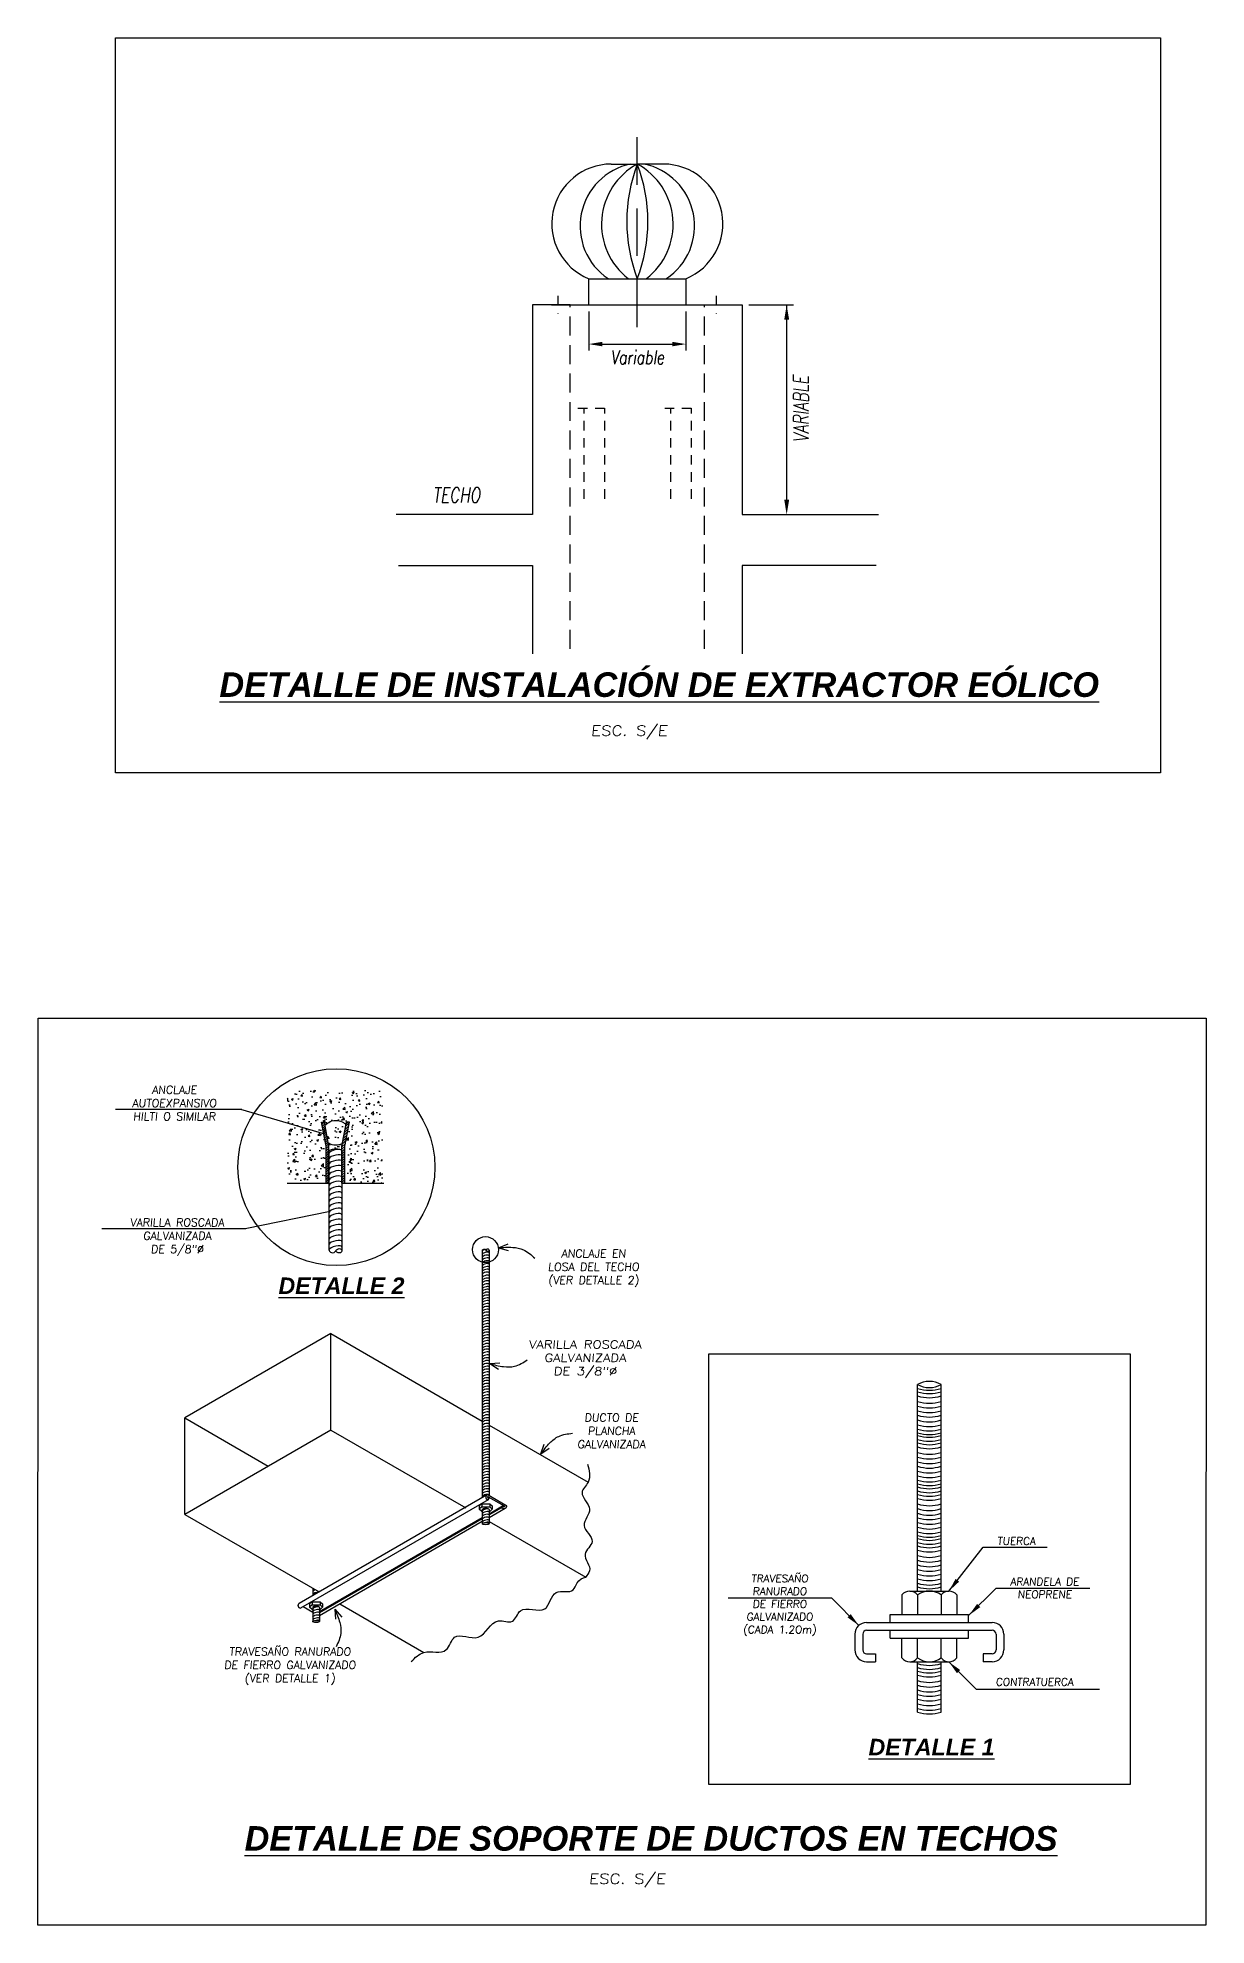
# Model space of a CAD drawing. Header units: millimetres. Extents: x 0 to 226526, y 0 to 8187996.
# Drawn here: x 226497.18 to 226512.57, y 8187969.98 to 8187994.84 of the extents above; entities that cross this region are included whole.
import ezdxf

# ---------------------------------------------------------------- set-up
doc = ezdxf.new("R2010")
doc.units = ezdxf.units.MM
doc.linetypes.add('HIDDEN', pattern=[0.375, 0.25, -0.125])
doc.linetypes.add('HIDDEN2', pattern=[0.1875, 0.125, -0.0625])
for name, color, linetype in [('L-01_CASCO-CONT', 252, 'Continuous'), ('L-02_CASCO-SEGM', 252, 'HIDDEN'), ('L-03_EQUIP-ACCES', 160, 'Continuous'), ('L-04_EQ-MED-CONT', 191, 'Continuous'), ('L-05_EQ-MED-SEGM', 191, 'HIDDEN2'), ('L-06_EQ-FIN-CONT', 141, 'Continuous'), ('L-07_EQ-FIN-SEGM', 141, 'HIDDEN2'), ('L6 Linea fina', 141, 'Continuous'), ('TX-01_PRIMA', 12, 'Continuous'), ('TX-03_PRINC', 150, 'Continuous')]:
    doc.layers.add(name, color=color, linetype=linetype)
doc.styles.add('JNV ING', font='romans.shx', dxfattribs={"width": 0.75, "oblique": 8, "height": 0.15})
doc.styles.add('M9_NUM-LAM', font='', dxfattribs={"height": 0.35})
doc.styles.add('P-R', font='romans.shx', dxfattribs={"width": 1.2, "oblique": 5, "height": 0.2})
doc.styles.get("Standard").update_dxf_attribs({"font": 'arial.ttf'})
doc.styles.get('M9_NUM-LAM').set_extended_font_data('Zurich UBlkEx BT')
doc.dimstyles.get("Standard").update_dxf_attribs({"dimtxt": 0.18, "dimasz": 0.18, "dimexe": 0.18, "dimexo": 0.0625, "dimgap": 0.09, "dimtad": 0, "dimtih": 1, "dimtoh": 1, "dimdec": 4, "dimzin": 0, "dimdsep": 46, "dimtxsty": 'Standard', "dimcen": 0.09, "dimadec": 0, "dimazin": 0, "dimtfac": 1, "dimtdec": 4, "dimtofl": 0, "dimtmove": 0, "dimatfit": 3, "dimfxl": 1, "dimtolj": 1, "dimtzin": 0, "dimarcsym": 0})

# ---------------------------------------------------------------- blocks, each defined once
blk = doc.blocks.new('A$C59E73A47')
at = {"layer": 'L-06_EQ-FIN-CONT'}
for q in [(0.308, 0.07), (0.34, 0.162)]:
    blk.add_line((0.464, 0.076), q, dxfattribs=at)
blk.add_spline([(0.464, 0.076), (0.262, 0.142), (0.123, 0.229), (0.006, 0.407)], degree=3, dxfattribs=at)
blk = doc.blocks.new('DETALL EEO')
at = {"layer": 'L-01_CASCO-CONT'}
for p, q in [((0.496, 2.761), (0, 2.761)), ((0, 2.761), (0, 0)), ((2.263, 2.761), (2.758, 2.761)), ((2.758, 2.761), (2.758, 0)), ((0, 0), (-1.797, 0)), ((2.758, 0), (4.556, 0))]:
    blk.add_line(p, q, dxfattribs=at)
for points in [[(-1.768, -0.672), (0, -0.672), (0, -1.833)], [(4.526, -0.672), (2.758, -0.672), (2.758, -1.833)]]:
    blk.add_lwpolyline(points, dxfattribs=at)
at = {"layer": 'L-02_CASCO-SEGM'}
for p, q in [((0.496, -1.767), (0.496, 2.761)), ((2.263, -1.767), (2.263, 2.761))]:
    blk.add_line(p, q, dxfattribs=at)
at = {"layer": 'L-03_EQUIP-ACCES'}
for points in [[(1.035, 4.617), (1.379, 4.617)], [(1.723, 4.617), (1.379, 4.617)], [(0.74, 2.761), (0.74, 3.107), (2.018, 3.107), (2.018, 2.761)], [(0.248, 2.761), (2.51, 2.761)], [(0.74, 2.761), (2.018, 2.761)]]:
    blk.add_lwpolyline(points, dxfattribs=at)
for centre, radius, start, end in [((1.036, 3.833), 0.784, 90.0359, 247.808), ((1.459, 3.801), 0.834, 101.6289, 236.215), ((1.81, 3.824), 0.903, 118.4787, 232.4646), ((3.343, 3.862), 2.104, 158.9722, 201.0278), ((0.948, 3.824), 0.903, 307.5354, 61.5213), ((-0.585, 3.862), 2.104, 338.9722, 21.0278), ((1.299, 3.801), 0.834, 303.785, 78.3711), ((1.722, 3.833), 0.784, 292.192, 89.9641)]:
    blk.add_arc(centre, radius, start, end, dxfattribs=at)
at = {"layer": 'L-05_EQ-MED-SEGM', "ltscale": 5}
blk.add_lwpolyline([(1.379, 2.471), (1.379, 4.996)], dxfattribs=at)
at = {"layer": 'L-05_EQ-MED-SEGM'}
for points in [[(0.332, 2.88), (0.332, 2.649)], [(2.418, 2.88), (2.418, 2.649)]]:
    blk.add_lwpolyline(points, dxfattribs=at)
at = {"layer": 'L-06_EQ-FIN-CONT'}
for p, q in [((2.847, 2.761), (3.437, 2.761)), ((2.865, 2.761), (3.437, 2.761)), ((3.346, 2.761), (3.346, 0.195)), ((2.758, 0), (3.437, 0))]:
    blk.add_line(p, q, dxfattribs=at)
for points in [[(3.314, 2.566), (3.379, 2.566), (3.346, 2.761)], [(3.314, 0.195), (3.379, 0.195), (3.346, 0)]]:
    blk.add_solid(points, dxfattribs=at)
at = {"layer": 'L-07_EQ-FIN-SEGM'}
for points in [[(0.597, 1.402), (1.03, 1.402)], [(0.678, 0.208), (0.678, 1.402)], [(0.949, 0.208), (0.949, 1.402)], [(1.74, 1.402), (2.173, 1.402)], [(1.821, 0.208), (1.821, 1.402)], [(2.092, 0.208), (2.092, 1.402)]]:
    blk.add_lwpolyline(points, dxfattribs=at)
at = {"layer": 'L6 Linea fina'}
for p, q in [((0.74, 2.677), (0.74, 2.162)), ((2.018, 2.677), (2.018, 2.162)), ((0.792, 2.246), (1.966, 2.246))]:
    blk.add_line(p, q, dxfattribs=at)
for points in [[(0.92, 2.276), (0.92, 2.216), (0.74, 2.246)], [(1.838, 2.276), (1.838, 2.216), (2.018, 2.246)]]:
    blk.add_solid(points, dxfattribs=at)
at = {"layer": 'L-06_EQ-FIN-CONT', "color": 12, "insert": (3.535, 1.391), "char_height": 0.195, "attachment_point": 5, "rotation": 90, "style": 'JNV ING'}
blk.add_mtext('\\A1;VARIABLE', dxfattribs=at)
at = {"layer": 'L-06_EQ-FIN-CONT', "color": 12, "insert": (-1.002, 0.258), "char_height": 0.195, "attachment_point": 5, "style": 'JNV ING'}
blk.add_mtext('\\A1;TECHO', dxfattribs=at)
at = {"layer": 'L6 Linea fina', "color": 12, "insert": (1.379, 2.072), "char_height": 0.18, "attachment_point": 5, "style": 'JNV ING'}
blk.add_mtext('\\A1;Variable', dxfattribs=at)

msp = doc.modelspace()

# ---------------------------------------------------------------- hatches: boundary and pattern name
at = {"layer": 'L-01_CASCO-CONT'}
h = msp.add_hatch(dxfattribs=at)
h.set_pattern_fill('AR-CONC', color=256, scale=0.035253, style=0)
h.set_pattern_definition([(50, (226269.8408, 8187994.04864), (0.25285857, -0.02212226), [0.02644005, -0.29084052]), (355, (226269.8408, 8187994.04864), (-0.04891456, 0.26517327), [0.02115204, -0.23267242]), (100.4514, (226269.86187, 8187994.0468), (0.2039442, 0.24305085), [0.02247058, -0.2471764]), (46.1842, (226269.8408, 8187994.11915), (0.3762387, -0.05835107), [0.0396601, -0.4362608]), (96.6356, (226269.87215, 8187994.1143), (0.32950035, 0.34340963), [0.0337059, -0.37076455]), (351.1842, (226269.8408, 8187994.11915), (0.3295001, 0.3434099), [0.03172806, -0.3490086]), (21, (226269.87605, 8187994.10152), (0.21043, -0.14193683), [0.02644005, -0.29084052]), (326, (226269.87605, 8187994.10152), (0.08577692, 0.25564002), [0.02115204, -0.23267242]), (71.4514, (226269.8936, 8187994.0897), (0.29620701, 0.11370295), [0.02247058, -0.2471764]), (37.5, (226269.8408, 8187994.04864), (0.004286762, 0.11735639), [0, -0.22985214, 0, -0.236197755, 0, -0.23355375]), (7.5, (226269.8408, 8187994.04864), (0.092740947, 0.139043524), [0, -0.13466797, 0, -0.224564134, 0, -0.089014826]), (327.5, (226269.76219, 8187994.04864), (0.18819054, -0.00795136), [0, -0.08813349, 0, -0.27497649, 0, -0.36487265]), (317.5, (226269.72693, 8187994.04864), (0.20559293, 0.03529041), [0, -0.11457354, 0, -0.18261259, 0, -0.25911246])])
edge = h.paths.add_edge_path()
edge.add_line((226501.7182, 8187980.9751), (226500.4652, 8187980.9751))
edge.add_line((226500.4652, 8187980.9751), (226500.4652, 8187979.7515))
edge.add_line((226500.4652, 8187979.7515), (226500.9776, 8187979.7515))
edge.add_line((226500.9776, 8187979.7515), (226500.9776, 8187980.2368))
edge.add_line((226500.9776, 8187980.2368), (226500.917, 8187980.5551))
edge.add_line((226500.917, 8187980.5551), (226500.9559, 8187980.5551))
edge.add_line((226500.9559, 8187980.5551), (226500.9635, 8187980.5153))
edge.add_spline(control_points=[(226500.9635, 8187980.5153), (226500.9854, 8187980.5329), (226501.0328, 8187980.5711), (226501.1248, 8187980.5838), (226501.1977, 8187980.5589), (226501.23, 8187980.5318), (226501.2411, 8187980.5225)], knot_values=[0, 0, 0, 0, 0.0943593, 0.2046359, 0.2987616, 0.3476783, 0.3476783, 0.3476783, 0.3476783], degree=3, periodic=0)
edge.add_line((226501.2411, 8187980.5225), (226501.2473, 8187980.5551))
edge.add_line((226501.2473, 8187980.5551), (226501.2862, 8187980.5551))
edge.add_line((226501.2862, 8187980.5551), (226501.2256, 8187980.2368))
edge.add_line((226501.2256, 8187980.2368), (226501.2256, 8187979.7515))
edge.add_line((226501.2256, 8187979.7515), (226501.7182, 8187979.7515))
edge.add_line((226501.7182, 8187979.7515), (226501.7182, 8187980.9751))
edge = h.paths.add_edge_path(flags=17)
edge.add_spline(control_points=[(226501.2411, 8187980.5225), (226501.23, 8187980.5318), (226501.1977, 8187980.5589), (226501.1248, 8187980.5838), (226501.0328, 8187980.5711), (226500.9854, 8187980.5329), (226500.9635, 8187980.5153)], knot_values=[0, 0, 0, 0, 0.0489167, 0.1430424, 0.253319, 0.3476783, 0.3476783, 0.3476783, 0.3476783], degree=3, periodic=0)
edge.add_line((226500.9635, 8187980.5153), (226501.0076, 8187980.2836))
edge.add_spline(control_points=[(226501.0076, 8187980.2836), (226501.0156, 8187980.2785), (226501.0519, 8187980.2582), (226501.1196, 8187980.2488), (226501.1739, 8187980.2651), (226501.1941, 8187980.2756)], knot_values=[0.0620859, 0.0620859, 0.0620859, 0.0620859, 0.0943593, 0.2046359, 0.281925, 0.281925, 0.281925, 0.281925], degree=3, periodic=0)
edge.add_line((226501.1941, 8187980.2756), (226501.2411, 8187980.5225))
edge = h.paths.add_edge_path(flags=17)
edge.add_line((226501.1867, 8187980.2368), (226501.1941, 8187980.2756))
edge.add_spline(control_points=[(226501.1941, 8187980.2756), (226501.1739, 8187980.2651), (226501.1196, 8187980.2488), (226501.0519, 8187980.2582), (226501.0156, 8187980.2785), (226501.0076, 8187980.2836)], knot_values=[0.0620859, 0.0620859, 0.0620859, 0.0620859, 0.139375, 0.2496516, 0.281925, 0.281925, 0.281925, 0.281925], degree=3, periodic=0)
edge.add_line((226501.0076, 8187980.2836), (226501.0165, 8187980.2368))
edge.add_line((226501.0165, 8187980.2368), (226501.0165, 8187980.183))
edge.add_spline(control_points=[(226501.0165, 8187980.183), (226501.0316, 8187980.1887), (226501.0684, 8187980.2026), (226501.1176, 8187980.2047), (226501.1496, 8187980.1989), (226501.1581, 8187980.1963)], knot_values=[0, 0, 0, 0, 0.0546487, 0.1335377, 0.1639566, 0.1639566, 0.1639566, 0.1639566], degree=3, periodic=0)
edge.add_spline(control_points=[(226501.1581, 8187980.1963), (226501.161, 8187980.1954), (226501.1708, 8187980.1919), (226501.18, 8187980.1868), (226501.1865, 8187980.1831)], knot_values=[0.1639566, 0.1639566, 0.1639566, 0.1639566, 0.1742688, 0.1995333, 0.1995333, 0.1995333, 0.1995333], degree=3, periodic=0)
edge.add_line((226501.1867, 8187980.183), (226501.1867, 8187980.2368))
at = {"layer": 'L-06_EQ-FIN-CONT'}
h = msp.add_hatch(dxfattribs=at)
h.set_pattern_fill('ANSI31', color=256, scale=0.176267, style=0)
h.set_pattern_definition([(45, (226269.840801, 8187994.048642), (-0.0155799472, 0.0155799472), [])])
h.paths.add_polyline_path([(226500.9559, 8187980.5551), (226500.917, 8187980.5551), (226500.9776, 8187980.2368), (226500.9776, 8187979.7515), (226501.0165, 8187979.7515), (226501.0165, 8187980.183), (226501.0165, 8187980.2368)])
edge = h.paths.add_edge_path()
edge.add_line((226501.2862, 8187980.5551), (226501.2473, 8187980.5551))
edge.add_line((226501.2473, 8187980.5551), (226501.1867, 8187980.2368))
edge.add_line((226501.1867, 8187980.2368), (226501.1867, 8187980.1816))
edge.add_ellipse((226501.1021, 8187980.1621), major_axis=(-0.0843, -0.0213), ratio=0.3228, start_angle=174.34656, end_angle=176.32031, ccw=False)
edge.add_line((226501.1867, 8187980.1806), (226501.1867, 8187980.1115))
edge.add_ellipse((226501.1021, 8187980.092), major_axis=(-0.0843, -0.0213), ratio=0.3228, start_angle=174.34656, end_angle=176.32031, ccw=False)
edge.add_line((226501.1867, 8187980.1105), (226501.1867, 8187980.0415))
edge.add_ellipse((226501.1021, 8187980.022), major_axis=(-0.0843, -0.0213), ratio=0.3228, start_angle=174.34656, end_angle=176.32031, ccw=False)
edge.add_line((226501.1867, 8187980.0405), (226501.1867, 8187979.9714))
edge.add_ellipse((226501.1021, 8187979.9519), major_axis=(-0.0843, -0.0213), ratio=0.3228, start_angle=174.34656, end_angle=176.32031, ccw=False)
edge.add_line((226501.1867, 8187979.9704), (226501.1867, 8187979.9014))
edge.add_ellipse((226501.1021, 8187979.8818), major_axis=(-0.0843, -0.0213), ratio=0.3228, start_angle=174.34656, end_angle=176.32031, ccw=False)
edge.add_line((226501.1867, 8187979.9004), (226501.1867, 8187979.8313))
edge.add_ellipse((226501.1021, 8187979.8118), major_axis=(-0.0843, -0.0213), ratio=0.3228, start_angle=174.34656, end_angle=176.32031, ccw=False)
edge.add_line((226501.1867, 8187979.8303), (226501.1867, 8187979.7612))
edge.add_ellipse((226501.1021, 8187979.7417), major_axis=(-0.0843, -0.0213), ratio=0.3228, start_angle=174.34656, end_angle=176.32031, ccw=False)
edge.add_line((226501.1867, 8187979.7603), (226501.1867, 8187979.7515))
edge.add_line((226501.1867, 8187979.7515), (226501.2256, 8187979.7515))
edge.add_line((226501.2256, 8187979.7515), (226501.2256, 8187980.2368))
edge.add_line((226501.2256, 8187980.2368), (226501.2862, 8187980.5551))

# ---------------------------------------------------------------- linework, layer by layer
at = {"layer": 'L-03_EQUIP-ACCES'}
for p, q in [((226500.4652, 8187979.7515, -0.0001), (226501.0165, 8187979.7515, -0.0001)), ((226501.1867, 8187979.7515, -0.0001), (226501.738, 8187979.7515, -0.0001)), ((226501.04, 8187977.7694, -0.0001), (226499.1161, 8187976.6586, -0.0001)), ((226501.04, 8187976.4997, -0.0001), (226501.04, 8187977.7694, -0.0001)), ((226501.04, 8187977.7694, -0.0001), (226503.0361, 8187976.617, -0.0001)), ((226499.1161, 8187975.3889, -0.0001), (226499.1161, 8187976.6586, -0.0001)), ((226499.1161, 8187976.6586, -0.0001), (226500.2157, 8187976.0238, -0.0001)), ((226501.04, 8187976.4997, -0.0001), (226499.1161, 8187975.3889, -0.0001)), ((226501.04, 8187976.4997, -0.0001), (226502.8173, 8187975.4736, -0.0001)), ((226503.1256, 8187976.5653, -0.0001), (226504.4285, 8187975.8131, -0.0001)), ((226499.1161, 8187975.3889, -0.0001), (226500.8867, 8187974.3666, -0.0001)), ((226503.1256, 8187975.2956, -0.0001), (226504.4002, 8187974.5597, -0.0001)), ((226508.6657, 8187974.3778, -0.0001), (226509.1823, 8187974.3778, -0.0001)), ((226501.1597, 8187974.209, -0.0001), (226502.2665, 8187973.57, -0.0001)), ((226508.5624, 8187974.3278, -0.0001), (226508.5624, 8187974.0679, -0.0001)), ((226508.769, 8187974.3278, -0.0001), (226508.769, 8187974.0679, -0.0001)), ((226509.079, 8187974.3278, -0.0001), (226509.079, 8187974.0679, -0.0001)), ((226509.2856, 8187974.3278, -0.0001), (226509.2856, 8187974.0679, -0.0001)), ((226508.0976, 8187973.9646, -0.0001), (226509.7504, 8187973.9646, -0.0001)), ((226508.4075, 8187974.0679, -0.0001), (226509.4405, 8187974.0679, -0.0001)), ((226508.4075, 8187973.9646, -0.0001), (226508.4075, 8187974.0679, -0.0001)), ((226509.4405, 8187973.9646, -0.0001), (226509.4405, 8187974.0679, -0.0001)), ((226507.9426, 8187973.8097, -0.0001), (226507.9426, 8187973.6031, -0.0001)), ((226508.0459, 8187973.8097, -0.0001), (226508.0459, 8187973.6031, -0.0001)), ((226508.0976, 8187973.8613, -0.0001), (226509.7504, 8187973.8613, -0.0001)), ((226508.4075, 8187973.758, -0.0001), (226508.4075, 8187973.8613, -0.0001)), ((226508.4075, 8187973.758, -0.0001), (226509.4405, 8187973.758, -0.0001)), ((226508.5624, 8187973.4982, -0.0001), (226508.5624, 8187973.758, -0.0001)), ((226508.769, 8187973.4982, -0.0001), (226508.769, 8187973.758, -0.0001)), ((226508.769, 8187973.4982, -0.0001), (226508.769, 8187973.758, -0.0001)), ((226509.079, 8187973.4982, -0.0001), (226509.079, 8187973.758, -0.0001)), ((226509.079, 8187973.4982, -0.0001), (226509.079, 8187973.758, -0.0001)), ((226509.2856, 8187973.4982, -0.0001), (226509.2856, 8187973.758, -0.0001)), ((226509.4405, 8187973.758, -0.0001), (226509.4405, 8187973.8613, -0.0001)), ((226509.8021, 8187973.8097, -0.0001), (226509.8021, 8187973.6031, -0.0001)), ((226509.9054, 8187973.8097, -0.0001), (226509.9054, 8187973.6031, -0.0001)), ((226508.0976, 8187973.5514, -0.0001), (226508.2163, 8187973.5514, -0.0001)), ((226508.0976, 8187973.4481, -0.0001), (226508.2163, 8187973.4481, -0.0001)), ((226508.2163, 8187973.5514, -0.0001), (226508.2163, 8187973.4481, -0.0001)), ((226508.6657, 8187973.4481, -0.0001), (226509.1823, 8187973.4481, -0.0001)), ((226509.7504, 8187973.5514, -0.0001), (226509.6317, 8187973.5514, -0.0001)), ((226509.6317, 8187973.5514, -0.0001), (226509.6317, 8187973.4481, -0.0001)), ((226509.7504, 8187973.4481, -0.0001), (226509.6317, 8187973.4481, -0.0001))]:
    msp.add_line(p, q, dxfattribs=at)
for centre, radius, start, end in [((226508.6657, 8187974.2462, -0.0001), 0.1316, 38.29345, 141.70655), ((226508.924, 8187974.113, -0.0001), 0.2649, 54.19449, 125.80551), ((226509.1823, 8187974.2462, -0.0001), 0.1316, 38.29345, 141.70655), ((226508.0976, 8187973.8097, -0.0001), 0.155, 90, 180), ((226509.7504, 8187973.8097, -0.0001), 0.155, 0, 90), ((226508.0976, 8187973.8097, -0.0001), 0.0517, 90, 180), ((226509.7504, 8187973.8097, -0.0001), 0.0517, 0, 90), ((226508.0976, 8187973.6031, -0.0001), 0.155, 180, 270), ((226508.0976, 8187973.6031, -0.0001), 0.0517, 180, 270), ((226508.6657, 8187973.5797, -0.0001), 0.1316, 218.29345, 321.70655), ((226508.924, 8187973.713, -0.0001), 0.2649, 234.19449, 305.80551), ((226509.1823, 8187973.5797, -0.0001), 0.1316, 218.29345, 321.70655), ((226509.7504, 8187973.6031, -0.0001), 0.0517, 270, 0), ((226509.7504, 8187973.6031, -0.0001), 0.155, 270, 0)]:
    msp.add_arc(centre, radius, start, end, dxfattribs=at)
at = {"layer": 'L-04_EQ-MED-CONT', "ltscale": 1.5}
for p, q in [((226501.0165, 8187980.183, -0.0001), (226501.0165, 8187978.8781, -0.0001)), ((226501.1867, 8187980.183, -0.0001), (226501.1867, 8187978.8596, -0.0001)), ((226503.0361, 8187978.8598, -0.0001), (226503.0361, 8187975.6072, -0.0001)), ((226503.1256, 8187978.8695, -0.0001), (226503.1256, 8187975.6392, -0.0001)), ((226503.093, 8187975.64, -0.0001), (226500.6242, 8187974.2151, -0.0001)), ((226503.1149, 8187975.6454, -0.0001), (226503.3466, 8187975.5116, -0.0001)), ((226503.1149, 8187975.62, -0.0001), (226503.3246, 8187975.4989, -0.0001)), ((226503.1121, 8187975.5792, -0.0001), (226500.6399, 8187974.1519, -0.0001)), ((226503.0286, 8187975.5285, -0.0001), (226502.9951, 8187975.4988, -0.0001)), ((226502.9951, 8187975.4988, -0.0001), (226502.9951, 8187975.4559, -0.0001)), ((226503.0286, 8187975.4856, -0.0001), (226502.9951, 8187975.4559, -0.0001)), ((226503.0286, 8187975.4262, -0.0001), (226502.9951, 8187975.4559, -0.0001)), ((226503.0286, 8187975.5285, -0.0001), (226503.1331, 8187975.5285, -0.0001)), ((226503.0286, 8187975.5285, -0.0001), (226503.0286, 8187975.4856, -0.0001)), ((226503.0286, 8187975.4856, -0.0001), (226503.1331, 8187975.4856, -0.0001)), ((226503.0286, 8187975.4262, -0.0001), (226503.0361, 8187975.4262, -0.0001)), ((226503.0361, 8187975.4529, -0.0001), (226503.0361, 8187975.267, -0.0001)), ((226503.3022, 8187975.4948, -0.0001), (226503.1256, 8187975.3928, -0.0001)), ((226503.2907, 8187975.476, -0.0001), (226503.1256, 8187975.3807, -0.0001)), ((226503.3369, 8187975.4661, -0.0001), (226503.1256, 8187975.3441, -0.0001)), ((226503.1256, 8187975.4529, -0.0001), (226503.1256, 8187975.267, -0.0001)), ((226503.1256, 8187975.4262, -0.0001), (226503.1331, 8187975.4262, -0.0001)), ((226503.1331, 8187975.5285, -0.0001), (226503.1666, 8187975.4988, -0.0001)), ((226503.1331, 8187975.5285, -0.0001), (226503.1331, 8187975.4856, -0.0001)), ((226503.1331, 8187975.4856, -0.0001), (226503.1666, 8187975.4559, -0.0001)), ((226503.1331, 8187975.4262, -0.0001), (226503.1666, 8187975.4559, -0.0001)), ((226503.1666, 8187975.4988, -0.0001), (226503.1666, 8187975.4559, -0.0001)), ((226503.2907, 8187975.476, -0.0001), (226503.3029, 8187975.469, -0.0001)), ((226503.3022, 8187975.4948, -0.0001), (226503.3136, 8187975.4882, -0.0001)), ((226503.3243, 8187975.482, -0.0001), (226503.3249, 8187975.4817, -0.0001)), ((226503.0361, 8187975.3412, -0.0001), (226500.891, 8187974.1027, -0.0001)), ((226503.0361, 8187975.3291, -0.0001), (226500.891, 8187974.0906, -0.0001)), ((226503.0361, 8187975.2924, -0.0001), (226500.891, 8187974.0539, -0.0001)), ((226500.8016, 8187974.4158, -0.0001), (226500.8016, 8187974.3175, -0.0001)), ((226500.6279, 8187974.1588, -0.0001), (226500.6399, 8187974.1519, -0.0001)), ((226500.6767, 8187974.1731, -0.0001), (226500.8016, 8187974.101, -0.0001)), ((226500.794, 8187974.2384, -0.0001), (226500.7606, 8187974.2087, -0.0001)), ((226500.7606, 8187974.2087, -0.0001), (226500.7606, 8187974.1658, -0.0001)), ((226500.794, 8187974.1955, -0.0001), (226500.7606, 8187974.1658, -0.0001)), ((226500.794, 8187974.1361, -0.0001), (226500.7606, 8187974.1658, -0.0001)), ((226500.794, 8187974.2384, -0.0001), (226500.8985, 8187974.2384, -0.0001)), ((226500.794, 8187974.2384, -0.0001), (226500.794, 8187974.1955, -0.0001)), ((226500.794, 8187974.1955, -0.0001), (226500.8985, 8187974.1955, -0.0001)), ((226500.794, 8187974.1361, -0.0001), (226500.8016, 8187974.1361, -0.0001)), ((226500.8016, 8187974.1628, -0.0001), (226500.8016, 8187973.9769, -0.0001)), ((226500.891, 8187974.1628, -0.0001), (226500.891, 8187973.9769, -0.0001)), ((226500.891, 8187974.1361, -0.0001), (226500.8985, 8187974.1361, -0.0001)), ((226500.8985, 8187974.2384, -0.0001), (226500.932, 8187974.2087, -0.0001)), ((226500.8985, 8187974.2384, -0.0001), (226500.8985, 8187974.1955, -0.0001)), ((226500.8985, 8187974.1955, -0.0001), (226500.932, 8187974.1658, -0.0001)), ((226500.8985, 8187974.1361, -0.0001), (226500.932, 8187974.1658, -0.0001)), ((226500.932, 8187974.2087, -0.0001), (226500.932, 8187974.1658, -0.0001)), ((226500.8521, 8187974.0547, -0.0001), (226500.8527, 8187974.0544, -0.0001))]:
    msp.add_line(p, q, dxfattribs=at)
at = {"layer": 'L-04_EQ-MED-CONT'}
for p, q in [((226508.769, 8187974.3778, -0.0001), (226508.769, 8187977.0995, -0.0001)), ((226509.079, 8187974.3778, -0.0001), (226509.079, 8187977.0995, -0.0001)), ((226508.769, 8187972.785, -0.0001), (226508.769, 8187973.4481, -0.0001)), ((226509.079, 8187972.785, -0.0001), (226509.079, 8187973.4481, -0.0001))]:
    msp.add_line(p, q, dxfattribs=at)
msp.add_lwpolyline([(226498.2048, 8187994.8394), (226511.9683, 8187994.8394), (226511.9683, 8187985.1556), (226498.2048, 8187985.1556)], close=True, dxfattribs=at)
at = {"layer": 'L-04_EQ-MED-CONT', "ltscale": 0.1, "elevation": -0.0001}
msp.add_lwpolyline([(226512.5668, 8187969.9762), (226497.1806, 8187969.9762), (226497.1846, 8187981.9239), (226512.5709, 8187981.9239)], close=True, dxfattribs=at)
at = {"layer": 'L-04_EQ-MED-CONT', "elevation": -0.0001}
msp.add_lwpolyline([(226511.5682, 8187971.8313), (226506.0197, 8187971.8313), (226506.0197, 8187977.5042), (226511.5682, 8187977.5042)], close=True, dxfattribs=at)
at = {"layer": 'L-04_EQ-MED-CONT'}
for centre, radius in [((226501.1136, 8187979.9623, -0.0001), 1.2972), ((226503.0776, 8187978.8758, -0.0001), 0.1709)]:
    msp.add_circle(centre, radius, dxfattribs=at)
for centre, radius, start, end in [((226508.924, 8187976.825, -0.0001), 0.3152, 60.55541, 119.44459), ((226508.924, 8187977.3679, -0.0001), 0.31, 240.00461, 299.99539), ((226508.924, 8187973.2777, -0.0001), 0.5165, 252.54258, 287.45742)]:
    msp.add_arc(centre, radius, start, end, dxfattribs=at)
at = {"layer": 'L-04_EQ-MED-CONT', "ltscale": 1.5}
for centre in [(226503.0809, 8187975.4529, -0.0001), (226500.8463, 8187974.1628, -0.0001)]:
    msp.add_ellipse(centre, major_axis=(-0.0447, 0), ratio=0.3228, start_param=3.1415927, end_param=6.2831853, dxfattribs=at)
for centre in [(226503.0809, 8187975.267, -0.0001), (226500.8463, 8187973.9769, -0.0001)]:
    msp.add_ellipse(centre, major_axis=(-0.0447, 0), ratio=0.3228, dxfattribs=at)
for points in [[(226501.0165, 8187980.183, -0.0001), (226501.0623, 8187980.198, -0.0001), (226501.1317, 8187980.2016, -0.0001), (226501.1666, 8187980.1932, -0.0001), (226501.1867, 8187980.183, -0.0001)], [(226501.0165, 8187978.8781, -0.0001), (226501.0238, 8187978.8552, -0.0001), (226501.0845, 8187978.8381, -0.0001), (226501.1078, 8187978.8639, -0.0001), (226501.1277, 8187978.8805, -0.0001), (226501.1526, 8187978.8896, -0.0001), (226501.1788, 8187978.8784, -0.0001), (226501.1867, 8187978.8596, -0.0001), (226501.1699, 8187978.8357, -0.0001), (226501.1373, 8187978.8347, -0.0001), (226501.118, 8187978.8438, -0.0001), (226501.1046, 8187978.8596, -0.0001)], [(226503.0361, 8187978.8598, -0.0001), (226503.04, 8187978.8718, -0.0001), (226503.0719, 8187978.8808, -0.0001), (226503.0841, 8187978.8673, -0.0001), (226503.0946, 8187978.8586, -0.0001), (226503.1077, 8187978.8538, -0.0001), (226503.1215, 8187978.8597, -0.0001), (226503.1256, 8187978.8695, -0.0001), (226503.1168, 8187978.8821, -0.0001), (226503.0996, 8187978.8826, -0.0001), (226503.0895, 8187978.8778, -0.0001), (226503.0825, 8187978.8695, -0.0001)]]:
    msp.add_spline(points, degree=3, dxfattribs=at)
at = {"layer": 'L-05_EQ-MED-SEGM'}
for p, q in [((226503.1, 8187975.5861, -0.0001), (226503.1121, 8187975.5792, -0.0001)), ((226503.1226, 8187975.5985, -0.0001), (226503.1121, 8187975.5792, -0.0001)), ((226503.1131, 8187975.6039, -0.0001), (226503.1226, 8187975.5985, -0.0001)), ((226503.3022, 8187975.4948, -0.0001), (226503.2907, 8187975.476, -0.0001)), ((226503.3027, 8187975.4691, -0.0001), (226503.2907, 8187975.476, -0.0001)), ((226500.6279, 8187974.1588, -0.0001), (226500.6399, 8187974.1519, -0.0001))]:
    msp.add_line(p, q, dxfattribs=at)
for points, knots in [([(226503.1149, 8187975.6454, -0.0001), (226503.1128, 8187975.6463, -0.0001), (226503.1082, 8187975.648, -0.0001), (226503.0886, 8187975.639, -0.0001), (226503.0808, 8187975.6253, -0.0001), (226503.0799, 8187975.6082, -0.0001), (226503.0825, 8187975.6017, -0.0001), (226503.0836, 8187975.5972, -0.0001), (226503.0875, 8187975.5937, -0.0001), (226503.0898, 8187975.592, -0.0001), (226503.0937, 8187975.5898, -0.0001), (226503.1, 8187975.5861, -0.0001)], [0, 0, 0, 0, 0.005902783, 0.005902783, 0.011805567, 0.011805567, 0.01770835, 0.01770835, 0.02527264, 0.02527264, 0.0267512, 0.0267512, 0.0267512, 0.0267512]), ([(226503.3466, 8187975.5116, -0.0001), (226503.3485, 8187975.5102, -0.0001), (226503.3522, 8187975.5071, -0.0001), (226503.3542, 8187975.4856, -0.0001), (226503.3463, 8187975.4721, -0.0001), (226503.3319, 8187975.4627, -0.0001), (226503.325, 8187975.4617, -0.0001), (226503.3205, 8187975.4604, -0.0001), (226503.3156, 8187975.4621, -0.0001), (226503.313, 8187975.4632, -0.0001), (226503.3091, 8187975.4654, -0.0001), (226503.3027, 8187975.4691, -0.0001)], [0, 0, 0, 0, 0.005902783, 0.005902783, 0.011805567, 0.011805567, 0.01770835, 0.01770835, 0.02527264, 0.02527264, 0.0267512, 0.0267512, 0.0267512, 0.0267512]), ([(226500.6249, 8187974.2155, -0.0001), (226500.6157, 8187974.2104, -0.0001), (226500.6087, 8187974.1976, -0.0001), (226500.6078, 8187974.1809, -0.0001), (226500.6104, 8187974.1744, -0.0001), (226500.6115, 8187974.1699, -0.0001), (226500.6154, 8187974.1664, -0.0001), (226500.6176, 8187974.1647, -0.0001), (226500.6215, 8187974.1625, -0.0001), (226500.6279, 8187974.1588, -0.0001)], [0.006180106, 0.006180106, 0.006180106, 0.006180106, 0.011805567, 0.011805567, 0.01770835, 0.01770835, 0.02527264, 0.02527264, 0.0267512, 0.0267512, 0.0267512, 0.0267512])]:
    msp.add_open_spline(points, degree=3, knots=knots, dxfattribs=at)
for points in [[(226503.1149, 8187975.62, -0.0001), (226503.1118, 8187975.6209, -0.0001), (226503.1068, 8187975.6188, -0.0001), (226503.1058, 8187975.6139, -0.0001), (226503.1074, 8187975.6093, -0.0001), (226503.1111, 8187975.6051, -0.0001), (226503.1141, 8187975.6034, -0.0001)], [(226503.3246, 8187975.4989, -0.0001), (226503.327, 8187975.4967, -0.0001), (226503.3276, 8187975.4913, -0.0001), (226503.3239, 8187975.488, -0.0001), (226503.3191, 8187975.4871, -0.0001), (226503.3136, 8187975.4882, -0.0001)]]:
    msp.add_spline(points, degree=3, dxfattribs=at)
at = {"layer": 'L-06_EQ-FIN-CONT'}
for p, q in [((226499.8667, 8187980.7211, -0.0001), (226498.2044, 8187980.7211, -0.0001)), ((226500.9615, 8187980.396, -0.0001), (226499.8572, 8187980.7211, -0.0001)), ((226500.9776, 8187980.2368, -0.0001), (226500.917, 8187980.5551, -0.0001)), ((226500.917, 8187980.5551, -0.0001), (226500.9559, 8187980.5551, -0.0001)), ((226501.0165, 8187980.2368, -0.0001), (226500.9559, 8187980.5551, -0.0001)), ((226501.1867, 8187980.2368, -0.0001), (226501.2473, 8187980.5551, -0.0001)), ((226501.2256, 8187980.2368, -0.0001), (226501.2862, 8187980.5551, -0.0001)), ((226501.2862, 8187980.5551, -0.0001), (226501.2473, 8187980.5551, -0.0001)), ((226500.9776, 8187979.7515, -0.0001), (226500.9776, 8187980.2368, -0.0001)), ((226501.0165, 8187979.7515, -0.0001), (226501.0165, 8187980.2368, -0.0001)), ((226501.1867, 8187979.7515, -0.0001), (226501.1867, 8187980.2368, -0.0001)), ((226501.2256, 8187979.7515, -0.0001), (226501.2256, 8187980.2368, -0.0001)), ((226501.0307, 8187979.3797, -0.0001), (226499.9112, 8187979.1498, -0.0001)), ((226499.9207, 8187979.1498, -0.0001), (226498.0268, 8187979.1498, -0.0001))]:
    msp.add_line(p, q, dxfattribs=at)
for centre in [(226508.924, 8187977.5405, -0.0001), (226508.924, 8187977.4952, -0.0001), (226508.924, 8187977.4416, -0.0001), (226508.924, 8187977.3691, -0.0001), (226508.924, 8187977.3073, -0.0001), (226508.924, 8187977.2455, -0.0001), (226508.924, 8187977.1864, -0.0001), (226508.924, 8187977.1246, -0.0001), (226508.924, 8187977.0628, -0.0001), (226508.924, 8187977.0037, -0.0001), (226508.924, 8187976.9554, -0.0001), (226508.924, 8187976.9209, -0.0001), (226508.924, 8187976.8683, -0.0001), (226508.924, 8187976.823, -0.0001), (226508.924, 8187976.7695, -0.0001), (226508.924, 8187976.697, -0.0001), (226508.924, 8187976.6352, -0.0001), (226508.924, 8187976.5734, -0.0001), (226508.924, 8187976.5143, -0.0001), (226508.924, 8187976.4525, -0.0001), (226508.924, 8187976.3907, -0.0001), (226508.924, 8187976.3316, -0.0001), (226508.924, 8187976.2833, -0.0001), (226508.924, 8187976.2424, -0.0001), (226508.924, 8187976.1898, -0.0001), (226508.924, 8187976.1445, -0.0001), (226508.924, 8187976.091, -0.0001), (226508.924, 8187976.0184, -0.0001), (226508.924, 8187975.9566, -0.0001), (226508.924, 8187975.8949, -0.0001), (226508.924, 8187975.8358, -0.0001), (226508.924, 8187975.774, -0.0001), (226508.924, 8187975.7122, -0.0001), (226508.924, 8187975.6531, -0.0001), (226508.924, 8187975.6047, -0.0001), (226508.924, 8187975.563, -0.0001), (226508.924, 8187975.5104, -0.0001), (226508.924, 8187975.4651, -0.0001), (226508.924, 8187975.4115, -0.0001), (226508.924, 8187975.339, -0.0001), (226508.924, 8187975.2772, -0.0001), (226508.924, 8187975.2154, -0.0001), (226508.924, 8187975.1563, -0.0001), (226508.924, 8187975.0945, -0.0001), (226508.924, 8187975.0328, -0.0001), (226508.924, 8187974.9737, -0.0001), (226508.924, 8187974.9253, -0.0001), (226508.924, 8187973.9154, -0.0001), (226508.924, 8187973.8628, -0.0001), (226508.924, 8187973.8175, -0.0001), (226508.924, 8187973.764, -0.0001), (226508.924, 8187973.6914, -0.0001), (226508.924, 8187973.6297, -0.0001), (226508.924, 8187973.5679, -0.0001), (226508.924, 8187973.5088, -0.0001), (226508.924, 8187973.447, -0.0001), (226508.924, 8187973.3852, -0.0001), (226508.924, 8187973.3261, -0.0001)]:
    msp.add_arc(centre, 0.5165, 252.54258, 287.45742, dxfattribs=at)
at = {"layer": 'L-06_EQ-FIN-CONT', "ltscale": 1.5}
for centre, major_axis, start_param, end_param in [((226501.1021, 8187980.1621, -0.0001), (-0.0843, -0.0213), 3.9071561, 6.1121482), ((226501.1021, 8187980.092, -0.0001), (-0.0843, -0.0213), 3.0429214, 6.1121482), ((226501.1021, 8187980.1621, -0.0001), (-0.0843, -0.0213), 3.0429214, 3.1315111), ((226501.1021, 8187980.022, -0.0001), (-0.0843, -0.0213), 3.0429214, 6.1121482), ((226501.1021, 8187979.9519, -0.0001), (-0.0843, -0.0213), 3.0429214, 6.1121482), ((226501.1021, 8187979.8818, -0.0001), (-0.0843, -0.0213), 3.0429214, 6.1121482), ((226501.1021, 8187979.8118, -0.0001), (-0.0843, -0.0213), 3.0429214, 6.1121482), ((226501.1021, 8187979.7417, -0.0001), (-0.0843, -0.0213), 3.0429214, 6.1121482), ((226501.1021, 8187979.6717, -0.0001), (-0.0843, -0.0213), 3.0429214, 6.1121482), ((226501.1021, 8187979.6016, -0.0001), (-0.0843, -0.0213), 3.0429214, 6.1121482), ((226501.1018, 8187979.5306, -0.0001), (-0.0843, -0.0213), 3.0429214, 6.1121482), ((226501.1018, 8187979.3167, -0.0001), (-0.0843, -0.0213), 3.0429214, 6.1121482), ((226501.1021, 8187979.4578, -0.0001), (-0.0843, -0.0213), 3.0429214, 6.1121482), ((226501.1021, 8187979.3877, -0.0001), (-0.0843, -0.0213), 3.0429214, 6.1121482), ((226501.1018, 8187979.1028, -0.0001), (-0.0843, -0.0213), 3.0429214, 6.1121482), ((226501.1021, 8187979.2439, -0.0001), (-0.0843, -0.0213), 3.0429214, 6.1121482), ((226501.1021, 8187979.1738, -0.0001), (-0.0843, -0.0213), 3.0429214, 6.1121482), ((226501.1016, 8187978.8917, -0.0001), (-0.0843, -0.0213), 3.0429214, 6.1121482), ((226501.1018, 8187979.0328, -0.0001), (-0.0843, -0.0213), 3.0429214, 6.1121482), ((226501.1018, 8187978.9627, -0.0001), (-0.0843, -0.0213), 3.0429214, 6.1121482), ((226503.0806, 8187978.8635, -0.0001), (-0.0447, -0.0113), 4.7366449, 6.1121482), ((226503.0811, 8187978.8246, -0.0001), (-0.0447, -0.0113), 3.0429214, 6.1121482), ((226503.0811, 8187978.7119, -0.0001), (-0.0447, -0.0113), 3.0429214, 6.1121482), ((226503.0811, 8187978.5992, -0.0001), (-0.0447, -0.0113), 3.0429214, 6.1121482), ((226503.0813, 8187978.748, -0.0001), (-0.0447, -0.0113), 3.0429214, 6.1121482), ((226503.0813, 8187978.6353, -0.0001), (-0.0447, -0.0113), 3.0429214, 6.1121482), ((226503.0815, 8187978.7856, -0.0001), (-0.0447, -0.0113), 3.0429214, 6.1121482), ((226503.0815, 8187978.6729, -0.0001), (-0.0447, -0.0113), 3.0429214, 6.1121482), ((226503.0809, 8187978.5616, -0.0001), (-0.0447, -0.0113), 3.0429214, 6.1121482), ((226503.0819, 8187978.4478, -0.0001), (-0.0447, -0.0113), 3.0429214, 6.1121482), ((226503.0819, 8187978.3351, -0.0001), (-0.0447, -0.0113), 3.0429214, 6.1121482), ((226503.0822, 8187978.4839, -0.0001), (-0.0447, -0.0113), 3.0429214, 6.1121482), ((226503.0822, 8187978.3712, -0.0001), (-0.0447, -0.0113), 3.0429214, 6.1121482), ((226503.0823, 8187978.5215, -0.0001), (-0.0447, -0.0113), 3.0429214, 6.1121482), ((226503.0823, 8187978.4088, -0.0001), (-0.0447, -0.0113), 3.0429214, 6.1121482), ((226503.0812, 8187978.1861, -0.0001), (-0.0447, -0.0113), 3.0429214, 6.1121482), ((226503.0812, 8187978.0734, -0.0001), (-0.0447, -0.0113), 3.0429214, 6.1121482), ((226503.0815, 8187978.2223, -0.0001), (-0.0447, -0.0113), 3.0429214, 6.1121482), ((226503.0815, 8187978.1096, -0.0001), (-0.0447, -0.0113), 3.0429214, 6.1121482), ((226503.0816, 8187978.2599, -0.0001), (-0.0447, -0.0113), 3.0429214, 6.1121482), ((226503.0816, 8187978.1472, -0.0001), (-0.0447, -0.0113), 3.0429214, 6.1121482), ((226503.0818, 8187978.2975, -0.0001), (-0.0447, -0.0113), 3.0429214, 6.1121482), ((226503.0811, 8187978.0358, -0.0001), (-0.0447, -0.0113), 3.0429214, 6.1121482), ((226503.0818, 8187977.9222, -0.0001), (-0.0447, -0.0113), 3.0429214, 6.1121482), ((226503.082, 8187977.9583, -0.0001), (-0.0447, -0.0113), 3.0429214, 6.1121482), ((226503.082, 8187977.8456, -0.0001), (-0.0447, -0.0113), 3.0429214, 6.1121482), ((226503.0822, 8187977.9959, -0.0001), (-0.0447, -0.0113), 3.0429214, 6.1121482), ((226503.0822, 8187977.8832, -0.0001), (-0.0447, -0.0113), 3.0429214, 6.1121482), ((226503.0811, 8187977.6606, -0.0001), (-0.0447, -0.0113), 3.0429214, 6.1121482), ((226503.0813, 8187977.6967, -0.0001), (-0.0447, -0.0113), 3.0429214, 6.1121482), ((226503.0813, 8187977.584, -0.0001), (-0.0447, -0.0113), 3.0429214, 6.1121482), ((226503.0815, 8187977.7343, -0.0001), (-0.0447, -0.0113), 3.0429214, 6.1121482), ((226503.0815, 8187977.6216, -0.0001), (-0.0447, -0.0113), 3.0429214, 6.1121482), ((226503.0816, 8187977.7719, -0.0001), (-0.0447, -0.0113), 3.0429214, 6.1121482), ((226503.0818, 8187977.8095, -0.0001), (-0.0447, -0.0113), 3.0429214, 6.1121482), ((226503.0809, 8187977.5103, -0.0001), (-0.0447, -0.0113), 3.0429214, 6.1121482), ((226503.0811, 8187977.5479, -0.0001), (-0.0447, -0.0113), 3.0429214, 6.1121482), ((226503.0811, 8187977.3976, -0.0001), (-0.0447, -0.0113), 3.0429214, 6.1121482), ((226503.0813, 8187977.4337, -0.0001), (-0.0447, -0.0113), 3.0429214, 6.1121482), ((226503.0815, 8187977.4713, -0.0001), (-0.0447, -0.0113), 3.0429214, 6.1121482), ((226503.0815, 8187977.3586, -0.0001), (-0.0447, -0.0113), 3.0429214, 6.1121482), ((226503.0809, 8187977.2473, -0.0001), (-0.0447, -0.0113), 3.0429214, 6.1121482), ((226503.0811, 8187977.2849, -0.0001), (-0.0447, -0.0113), 3.0429214, 6.1121482), ((226503.0812, 8187977.1344, -0.0001), (-0.0447, -0.0113), 3.0429214, 6.1121482), ((226503.0813, 8187977.321, -0.0001), (-0.0447, -0.0113), 3.0429214, 6.1121482), ((226503.0815, 8187977.1705, -0.0001), (-0.0447, -0.0113), 3.0429214, 6.1121482), ((226503.0816, 8187977.2081, -0.0001), (-0.0447, -0.0113), 3.0429214, 6.1121482), ((226503.0816, 8187977.0954, -0.0001), (-0.0447, -0.0113), 3.0429214, 6.1121482), ((226503.0811, 8187976.9841, -0.0001), (-0.0447, -0.0113), 3.0429214, 6.1121482), ((226503.0812, 8187977.0217, -0.0001), (-0.0447, -0.0113), 3.0429214, 6.1121482), ((226503.0812, 8187976.8711, -0.0001), (-0.0447, -0.0113), 3.0429214, 6.1121482), ((226503.0815, 8187977.0578, -0.0001), (-0.0447, -0.0113), 3.0429214, 6.1121482), ((226503.0815, 8187976.9073, -0.0001), (-0.0447, -0.0113), 3.0429214, 6.1121482), ((226503.0816, 8187976.9449, -0.0001), (-0.0447, -0.0113), 3.0429214, 6.1121482), ((226503.0816, 8187976.8322, -0.0001), (-0.0447, -0.0113), 3.0429214, 6.1121482), ((226503.0811, 8187976.7208, -0.0001), (-0.0447, -0.0113), 3.0429214, 6.1121482), ((226503.0812, 8187976.7584, -0.0001), (-0.0447, -0.0113), 3.0429214, 6.1121482), ((226503.0812, 8187976.6079, -0.0001), (-0.0447, -0.0113), 3.0429214, 6.1121482), ((226503.0815, 8187976.7946, -0.0001), (-0.0447, -0.0113), 3.0429214, 6.1121482), ((226503.0815, 8187976.6441, -0.0001), (-0.0447, -0.0113), 3.0429214, 6.1121482), ((226503.0816, 8187976.6817, -0.0001), (-0.0447, -0.0113), 3.0429214, 6.1121482), ((226503.0811, 8187976.4576, -0.0001), (-0.0447, -0.0113), 3.0429214, 6.1121482), ((226503.0812, 8187976.4952, -0.0001), (-0.0447, -0.0113), 3.0429214, 6.1121482), ((226503.0815, 8187976.5314, -0.0001), (-0.0447, -0.0113), 3.0429214, 6.1121482), ((226503.0816, 8187976.569, -0.0001), (-0.0447, -0.0113), 3.0429214, 6.1121482), ((226503.082, 8187976.3437, -0.0001), (-0.0447, -0.0113), 3.0429214, 6.1121482), ((226503.0823, 8187976.3798, -0.0001), (-0.0447, -0.0113), 3.0429214, 6.1121482), ((226503.0825, 8187976.4174, -0.0001), (-0.0447, -0.0113), 3.0429214, 6.1121482), ((226503.0812, 8187976.0835, -0.0001), (-0.0447, -0.0113), 3.0429214, 6.1121482), ((226503.0815, 8187976.1197, -0.0001), (-0.0447, -0.0113), 3.0429214, 6.1121482), ((226503.0816, 8187976.1573, -0.0001), (-0.0447, -0.0113), 3.0429214, 6.1121482), ((226503.0819, 8187976.1934, -0.0001), (-0.0447, -0.0113), 3.0429214, 6.1121482), ((226503.082, 8187976.231, -0.0001), (-0.0447, -0.0113), 3.0429214, 6.1121482), ((226503.0823, 8187976.2671, -0.0001), (-0.0447, -0.0113), 3.0429214, 6.1121482), ((226503.0825, 8187976.3047, -0.0001), (-0.0447, -0.0113), 3.0429214, 6.1121482), ((226503.0811, 8187975.9332, -0.0001), (-0.0447, -0.0113), 3.0429214, 6.1121482), ((226503.0812, 8187975.9708, -0.0001), (-0.0447, -0.0113), 3.0429214, 6.1121482), ((226503.0813, 8187975.8567, -0.0001), (-0.0447, -0.0113), 3.0429214, 6.1121482), ((226503.0815, 8187976.007, -0.0001), (-0.0447, -0.0113), 3.0429214, 6.1121482), ((226503.0815, 8187975.8943, -0.0001), (-0.0447, -0.0113), 3.0429214, 6.1121482), ((226503.0816, 8187976.0446, -0.0001), (-0.0447, -0.0113), 3.0429214, 6.1121482), ((226503.0808, 8187975.6326, -0.0001), (-0.0447, -0.0113), 3.0429214, 6.1121482), ((226503.0809, 8187975.6702, -0.0001), (-0.0447, -0.0113), 3.0429214, 6.1121482), ((226503.0811, 8187975.8205, -0.0001), (-0.0447, -0.0113), 3.0429214, 6.1121482), ((226503.0811, 8187975.7079, -0.0001), (-0.0447, -0.0113), 3.0429214, 6.1121482), ((226503.0813, 8187975.744, -0.0001), (-0.0447, -0.0113), 3.0429214, 6.1121482), ((226503.0815, 8187975.7816, -0.0001), (-0.0447, -0.0113), 3.0429214, 6.1121482), ((226503.0806, 8187975.371, -0.0001), (-0.0447, -0.0113), 3.0429214, 6.1121482), ((226503.0808, 8187975.4416, -0.0001), (-0.0447, -0.0113), 3.0429214, 6.1121482), ((226503.0808, 8187975.4073, -0.0001), (-0.0447, -0.0113), 3.0429214, 6.1121482), ((226503.0805, 8187975.2971, -0.0001), (-0.0447, -0.0113), 3.0429214, 6.1121482), ((226503.0806, 8187975.3343, -0.0001), (-0.0447, -0.0113), 3.0429214, 6.1121482), ((226503.0805, 8187975.2658, -0.0001), (-0.0447, -0.0113), 3.0429214, 4.5934803), ((226500.8463, 8187974.3801, -0.0001), (-0.0447, -0.0113), 4.7791306, 6.1121482), ((226500.8465, 8187974.4177, -0.0001), (-0.0447, -0.0113), 5.8275275, 6.1121482), ((226500.8465, 8187974.4177, -0.0001), (-0.0447, -0.0113), 3.0429214, 3.1740634), ((226500.8463, 8187974.3801, -0.0001), (-0.0447, -0.0113), 3.0429214, 3.1415927), ((226500.8462, 8187974.3425, -0.0001), (-0.0447, -0.0113), 3.8937444, 6.1121482), ((226500.8462, 8187974.1514, -0.0001), (-0.0447, -0.0113), 3.0429214, 6.1121482), ((226500.8462, 8187974.1171, -0.0001), (-0.0447, -0.0113), 3.0429214, 6.1121482), ((226500.8459, 8187974.007, -0.0001), (-0.0447, -0.0113), 3.0429214, 6.1121482), ((226500.8461, 8187974.0808, -0.0001), (-0.0447, -0.0113), 3.0429214, 6.1121482), ((226500.8461, 8187974.0442, -0.0001), (-0.0447, -0.0113), 3.0429214, 6.1121482), ((226500.8459, 8187973.9756, -0.0001), (-0.0447, -0.0113), 3.0429214, 4.5934803)]:
    msp.add_ellipse(centre, major_axis=major_axis, ratio=0.3228, start_param=start_param, end_param=end_param, dxfattribs=at)
at = {"layer": 'L-06_EQ-FIN-CONT'}
msp.add_spline([(226500.9635, 8187980.5153, -0.0001), (226501.0324, 8187980.5619, -0.0001), (226501.1285, 8187980.5761, -0.0001), (226501.2069, 8187980.5488, -0.0001), (226501.2411, 8187980.5225, -0.0001)], degree=3, dxfattribs=at)
for points, knots in [([(226501.0076, 8187980.2836, -0.0001), (226501.0156, 8187980.2785, -0.0001), (226501.0519, 8187980.2582, -0.0001), (226501.1196, 8187980.2488, -0.0001), (226501.1739, 8187980.2651, -0.0001), (226501.1941, 8187980.2756, -0.0001)], [0.06208595, 0.06208595, 0.06208595, 0.06208595, 0.09435926, 0.20463591, 0.28192496, 0.28192496, 0.28192496, 0.28192496]), ([(226504.4228, 8187976.0486, -0.0001), (226504.4439, 8187975.9666, -0.0001), (226504.4793, 8187975.8297, -0.0001), (226504.2765, 8187975.6554, -0.0001), (226504.5415, 8187975.4631, -0.0001), (226504.2821, 8187975.2371, -0.0001), (226504.5751, 8187975.0418, -0.0001), (226504.3049, 8187974.8613, -0.0001), (226504.5046, 8187974.6777, -0.0001), (226504.4149, 8187974.5889, -0.0001), (226504.4002, 8187974.5597, -0.0001)], [0, 0, 0, 0, 0.7199929, 1.2032919, 1.9403232, 2.6283035, 3.3557448, 3.9383494, 4.6337894, 4.9347314, 4.9347314, 4.9347314, 4.9347314]), ([(226502.101, 8187973.449, -0.0001), (226502.1507, 8187973.501, -0.0001), (226502.2721, 8187973.6282, -0.0001), (226502.5782, 8187973.5133, -0.0001), (226502.6541, 8187973.8755, -0.0001), (226503.0417, 8187973.6498, -0.0001), (226503.164, 8187974.0651, -0.0001), (226503.4579, 8187973.9192, -0.0001), (226503.5292, 8187974.231, -0.0001), (226503.9118, 8187974.0185, -0.0001), (226503.9441, 8187974.4406, -0.0001), (226504.2368, 8187974.3308, -0.0001), (226504.2758, 8187974.502, -0.0001), (226504.3605, 8187974.5611, -0.0001), (226504.4002, 8187974.5597, -0.0001)], [0, 0, 0, 0, 0.6266616, 1.5311318, 2.137059, 3.0793572, 4.1343483, 4.6960741, 5.2252193, 6.2108811, 7.0170726, 7.7060593, 8.029222, 8.4478063, 8.4478063, 8.4478063, 8.4478063])]:
    msp.add_open_spline(points, degree=3, knots=knots, dxfattribs=at)
msp.add_open_spline([(226501.2391, 8187980.3077, -0.0001), (226501.2397, 8187980.3082, -0.0001), (226501.2404, 8187980.3088, -0.0001), (226501.2411, 8187980.3094, -0.0001)], degree=3, dxfattribs=at)

# ---------------------------------------------------------------- block references
at = {"layer": 'L-03_EQUIP-ACCES'}
for p, xscale, yscale, zscale, rotation in [((226503.6114, 8187979.1013, -0.0001), 0.8813349075676784, 0.8813349075676784, 0.8813349075676784, 199.5680934553576), ((226503.4531, 8187977.1104, -0.0001), -0.8813349075676793, 0.8813349075676795, 0.8813349075676795, 329.8325087437791), ((226503.8923, 8187976.5899, -0.0001), 0.8813349075676793, 0.8813349075676793, 0.8813349075676793, 248.9342497360255), ((226501.398, 8187973.8574, -0.0001), 0.8813349075676793, 0.8813349075676793, 0.8813349075676793, 127.5932305958686)]:
    msp.add_blockref('A$C59E73A47', p, dxfattribs=dict(at, xscale=xscale, yscale=yscale, zscale=zscale, rotation=rotation))
at = {"layer": 'L6 Linea fina'}
msp.add_blockref('DETALL EEO', (226503.6985, 8187988.5581), dxfattribs=at)

# ---------------------------------------------------------------- texts
at = {"layer": 'L-03_EQUIP-ACCES', "ltscale": 1.5, "style": 'P-R', "oblique": 5, "width": 1.2}
for p in [(226504.4648, 8187985.6447, 0.7556), (226504.4387, 8187970.5217, 1.0074)]:
    msp.add_text('ESC. S/E', height=0.13361, dxfattribs=at).set_placement(p)
at = {"layer": 'TX-01_PRIMA', "ltscale": 1.5, "style": 'P-R'}
for s, insert, char_height, attachment_point in [('\\A1;{\\Fromans|c0;ANCLAJE\\PAUTOEXPANSIVO\\PHILTI O SIMILAR}', (226498.9803, 8187981.034, -0.0001), 0.105406, 2), ('\\A1;{\\Fromans|c0;VARILLA ROSCADA\\PGALVANIZADA\\PDE 5/8"%%C}', (226499.0177, 8187979.2866, -0.0001), 0.105406, 2), ('\\A1;{\\Fromans|c0;ANCLAJE EN\\PLOSA DEL TECHO\\P(VER DETALLE 2)}', (226504.5012, 8187978.8778, -0.0001), 0.105406, 2), ('\\A1;VARILLA ROSCADA\\PGALVANIZADA\\PDE 3/8"%%C', (226504.391, 8187977.6787, -0.0001), 0.105406, 2), ('{\\Fromans|c0;DUCTO DE\\PPLANCHA\\PGALVANIZADA}', (226504.7373, 8187976.7162, -0.0001), 0.105406, 2), ('{\\Fromans|c0;TUERCA}', (226510.0707, 8187975.0879, -0.0001), 0.100797, 2), ('{\\Fromans|c0;TRAVESAÑO\\PRANURADO\\PDE FIERRO\\PGALVANIZADO\\P(CADA 1.2Om)}', (226506.9529, 8187974.5942, -0.0001), 0.100797, 2), ('{\\Fromans|c0;ARANDELA DE\\PNEOPRENE}', (226510.4429, 8187974.5538, -0.0001), 0.100797, 2), ('{\\Fromans|c0;TRAVESAÑO RANURADO\\PDE FIERRO GALVANIZADO\\P(VER DETALLE 1)}', (226500.5021, 8187973.6332, -0.0001), 0.105406, 2), ('{\\Fromans|c0;CONTRATUERCA}', (226510.3095, 8187973.1309, -0.0001), 0.100797, 8)]:
    msp.add_mtext(s, dxfattribs=dict(at, insert=insert, char_height=char_height, attachment_point=attachment_point))
at = {"layer": 'TX-03_PRINC', "ltscale": 1.5, "attachment_point": 2, "style": 'M9_NUM-LAM'}
for s, insert, char_height in [('\\pxqc;{\\fArial|b1|i1|c0|p34;\\LDETALLE DE INSTALACIÓN DE EXTRACTOR EÓLICO}', (226505.3658, 8187986.48), 0.323136), ('{\\fArial|b1|i1|c0|p34;\\LDETALLE 2}', (226501.1808, 8187978.509, -0.0001), 0.218175), ('{\\fArial|b1|i1|c0|p34;\\LDETALLE 1}', (226508.9524, 8187972.4321, -0.0001), 0.218175), ('\\pxqc;{\\fArial|b1|i1|c0|p34;\\LDETALLE DE SOPORTE DE DUCTOS EN TECHOS}', (226505.2585, 8187971.2816, -0.0001), 0.323136)]:
    msp.add_mtext(s, dxfattribs=dict(at, insert=insert, char_height=char_height))

# ---------------------------------------------------------------- leaders
at = {"layer": 'L-06_EQ-FIN-CONT'}
for points in [[(226509.1823, 8187974.3778, -12.1308), (226509.6305, 8187974.9586, -12.1308), (226510.4753, 8187974.9586, -12.1308)], [(226509.446, 8187974.0599, -12.1308), (226509.8028, 8187974.4181, -12.1308), (226511.0358, 8187974.4181, -12.1308)], [(226507.9947, 8187973.9247, -12.1308), (226507.6379, 8187974.2829, -12.1308), (226506.2754, 8187974.2829, -12.1308)], [(226509.1821, 8187973.4445, -12.1308), (226509.5389, 8187973.0863, -12.1308), (226511.1643, 8187973.0863, -12.1308)]]:
    msp.add_leader(points, dimstyle='Standard', override={"dimgap": 0.03}, dxfattribs=at)

doc.saveas('drawing.dxf')
